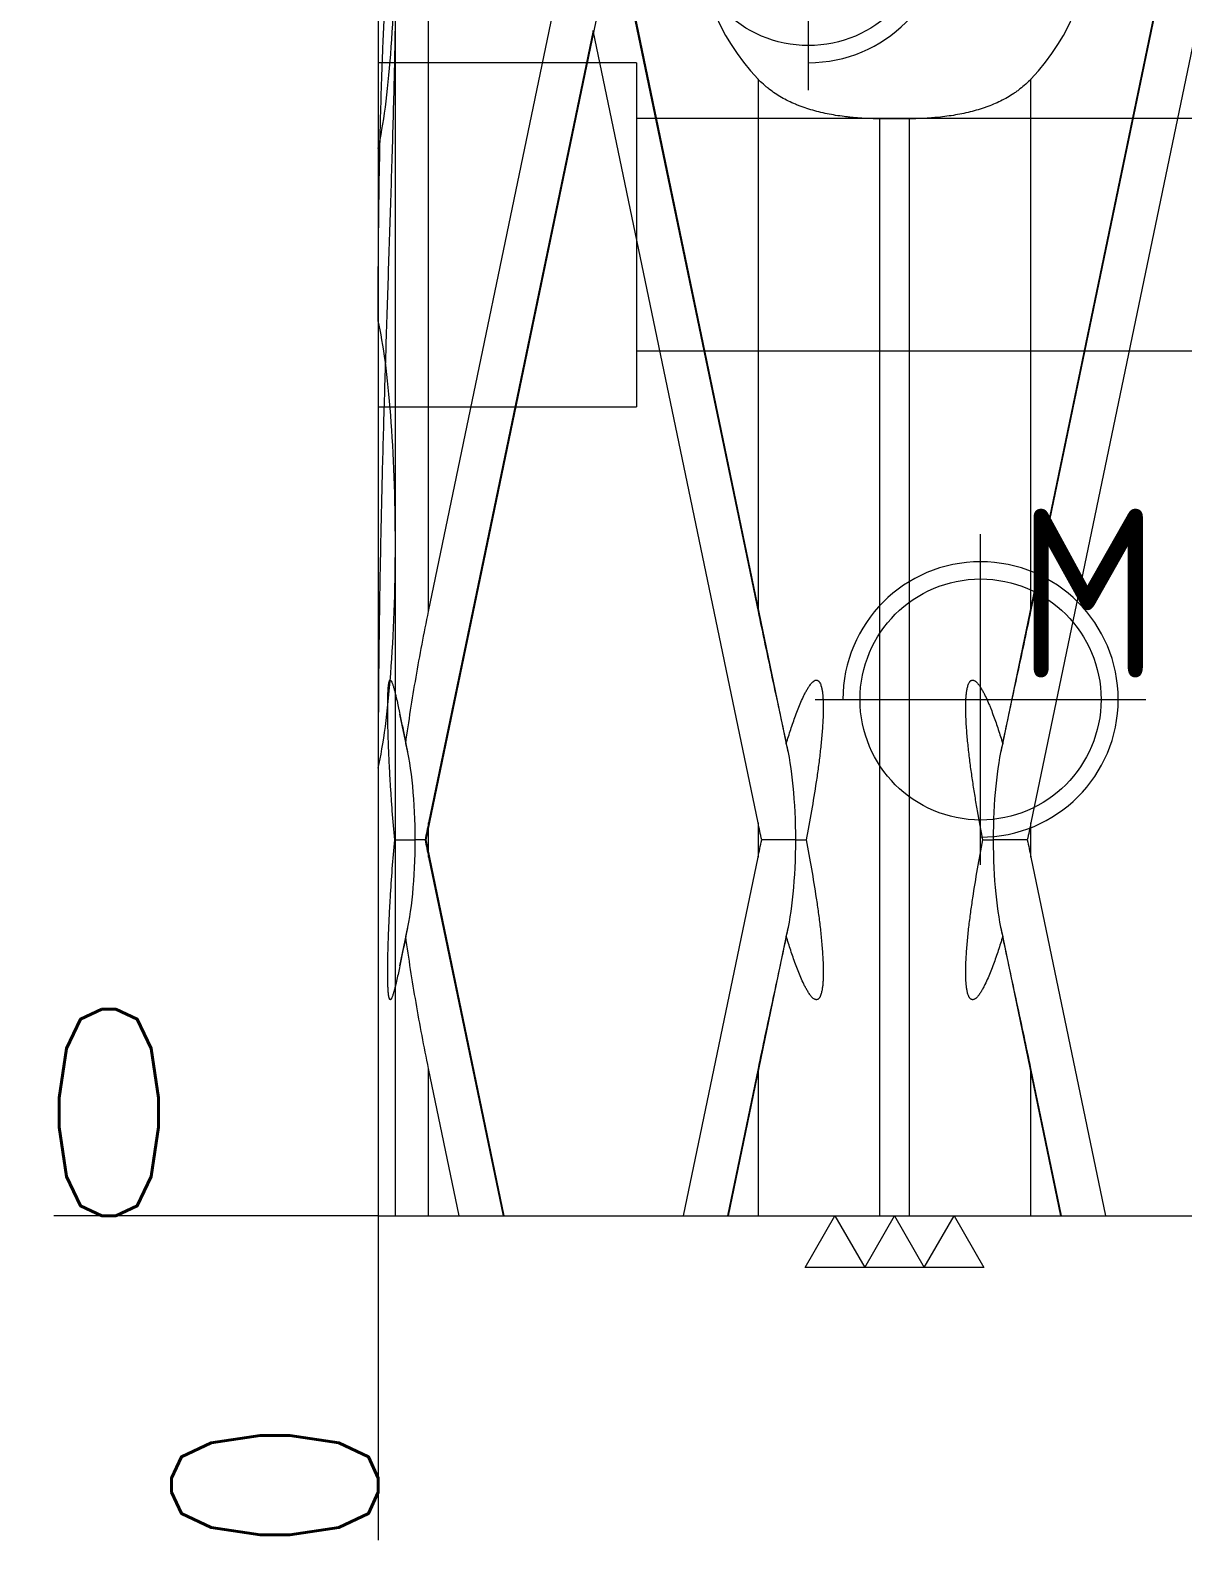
# Model space of a CAD drawing. Header units: millimetres. Extents: x -11315 to -10468, y 63511 to 64027.
# Drawn here: x -11303.3 to -11236.4, y 63751.9 to 63841 of the extents above; entities that cross this region are included whole.
import ezdxf

# ---------------------------------------------------------------- set-up
doc = ezdxf.new("R2010")
doc.units = ezdxf.units.MM
doc.linetypes.add('CENTER', pattern=[0])
doc.linetypes.add('DASHED', pattern=[0])
for name, color, linetype, lineweight in [('DIM', 4, 'Continuous', 20), ('PUNCH', 2, 'Continuous', 20), ('PUNCH_W', 7, 'Continuous', 20)]:
    doc.layers.add(name, color=color, linetype=linetype, lineweight=lineweight)
doc.styles.add('gbenor', font='gbenor.shx', dxfattribs={"bigfont": 'gbcbig.shx'})
doc.styles.add('TXT', font='txt.shx', dxfattribs={"width": 0.8, "bigfont": 'ctxt.shx'})
doc.dimstyles.new('零件', dxfattribs={"dimscale": 1.5, "dimtxt": 8, "dimasz": 1, "dimexe": 0, "dimexo": 0, "dimgap": 0, "dimtad": 1, "dimtxsty": 'TXT', "dimcen": 0, "dimclrd": 252, "dimclre": 252, "dimclrt": 4, "dimazin": 3, "dimtp": 0.001, "dimtm": 0.001, "dimtfac": 1, "dimtmove": 0, "dimatfit": 3, "dimlwd": 5, "dimlwe": 5})

# ---------------------------------------------------------------- blocks, each defined once
blk = doc.blocks.new('*D1107')
at = {"layer": 'Defpoints', "color": 0}
for p in [(-11223.085, 63922.114), (-11210.635, 63922.114), (-11283.085, 63772.114)]:
    blk.add_point(p, dxfattribs=at)
at = {"layer": 'DIM', "color": 252, "linetype": 'Continuous', "lineweight": 5}
blk.add_line((-11223.085, 63922.114), (-11187.321, 63922.114), dxfattribs=at)
at = {"layer": 'DIM', "color": 4, "lineweight": 5, "insert": (-11198.978, 63928.114), "char_height": 12, "attachment_point": 5, "style": 'TXT'}
blk.add_mtext('150', dxfattribs=at)
blk = doc.blocks.new('*D1108')
at = {"layer": 'Defpoints', "color": 0}
for p in [(-11295.535, 63772.114), (-11283.085, 63772.114), (-11283.085, 63772.114)]:
    blk.add_point(p, dxfattribs=at)
at = {"layer": 'DIM', "color": 252, "linetype": 'Continuous', "lineweight": 5}
blk.add_line((-11283.085, 63772.114), (-11301.935, 63772.114), dxfattribs=at)
at = {"layer": 'DIM', "color": 4, "lineweight": 5, "insert": (-11298.735, 63778.114), "char_height": 12, "attachment_point": 5, "style": 'TXT'}
blk.add_mtext('0', dxfattribs=at)
blk = doc.blocks.new('*D1109')
at = {"layer": 'Defpoints', "color": 0}
for p in [(-11283.085, 63772.114), (-11283.085, 63772.114), (-11283.085, 63759.664)]:
    blk.add_point(p, dxfattribs=at)
at = {"layer": 'DIM', "color": 252, "linetype": 'Continuous', "lineweight": 5}
blk.add_line((-11283.085, 63772.114), (-11283.085, 63753.264), dxfattribs=at)
at = {"layer": 'DIM', "color": 4, "lineweight": 5, "insert": (-11289.085, 63756.464), "char_height": 12, "attachment_point": 5, "rotation": 90, "style": 'TXT'}
blk.add_mtext('0', dxfattribs=at)
blk = doc.blocks.new('*D1110')
at = {"layer": 'Defpoints', "color": 0}
for p in [(-11223.085, 63934.564), (-11223.085, 63922.114), (-11283.085, 63772.114)]:
    blk.add_point(p, dxfattribs=at)
at = {"layer": 'DIM', "color": 252, "linetype": 'Continuous', "lineweight": 5}
for p, q in [((-11223.085, 63931.564), (-11223.085, 63949.649)), ((-11223.085, 63928.564), (-11223.085, 63931.564)), ((-11223.085, 63922.114), (-11223.085, 63928.564))]:
    blk.add_line(p, q, dxfattribs=at)
at = {"layer": 'DIM', "color": 4, "lineweight": 5, "insert": (-11229.085, 63942.107), "char_height": 12, "attachment_point": 5, "rotation": 90, "style": 'TXT'}
blk.add_mtext('60', dxfattribs=at)

msp = doc.modelspace()

# ---------------------------------------------------------------- linework, layer by layer
at = {"layer": 'DIM', "linetype": 'Continuous', "lineweight": 5}
msp.add_lwpolyline([(-11258.281, 63769.114), (-11256.549, 63772.114), (-11254.817, 63769.114), (-11253.085, 63772.114), (-11251.353, 63769.114), (-11249.621, 63772.114), (-11247.889, 63769.114), (-11258.281, 63769.114)], close=True, dxfattribs=at)
at = {"layer": 'PUNCH', "color": 11, "linetype": 'Continuous', "lineweight": 5}
for p, q in [((-11283.085, 63922.114), (-11283.085, 63772.114)), ((-11283.085, 63772.114), (-11223.085, 63772.114))]:
    msp.add_line(p, q, dxfattribs=at)
at = {"layer": 'PUNCH', "color": 155, "linetype": 'DASHED', "lineweight": 5, "ltscale": 0.554867}
for p, q in [((-11280.156, 63807.231), (-11280.156, 63886.996)), ((-11261.014, 63838.164), (-11261.014, 63807.231)), ((-11245.156, 63807.231), (-11245.156, 63838.164)), ((-11253.943, 63772.114), (-11253.943, 63835.855)), ((-11252.227, 63835.855), (-11252.227, 63772.114)), ((-11280.156, 63792.953), (-11280.156, 63794.954)), ((-11261.014, 63794.954), (-11261.014, 63792.953)), ((-11245.156, 63792.953), (-11245.156, 63794.954)), ((-11280.156, 63772.114), (-11280.156, 63780.676)), ((-11261.014, 63780.676), (-11261.014, 63772.114)), ((-11245.156, 63772.114), (-11245.156, 63780.676))]:
    msp.add_line(p, q, dxfattribs=at)
at = {"layer": 'PUNCH', "color": 11, "linetype": 'DASHED', "lineweight": 5, "ltscale": 0.554867}
for p, q in [((-11282.085, 63811.122), (-11282.085, 63847.114)), ((-11280.156, 63807.231), (-11271.862, 63847.114)), ((-11269.309, 63847.114), (-11261.014, 63807.231)), ((-11259.258, 63799.068), (-11269.25, 63847.114)), ((-11236.921, 63847.114), (-11246.913, 63799.068)), ((-11245.156, 63807.231), (-11236.862, 63847.114)), ((-11280.305, 63793.954), (-11270.313, 63841.999)), ((-11270.585, 63840.975), (-11280.156, 63794.954)), ((-11261.014, 63794.954), (-11270.585, 63840.975)), ((-11235.585, 63840.975), (-11245.156, 63794.954)), ((-11252.227, 63835.855), (-11253.943, 63835.855)), ((-11282.085, 63772.114), (-11282.085, 63811.123)), ((-11281.369, 63799.068), (-11281.827, 63801.267)), ((-11282.126, 63793.954), (-11280.934, 63793.954)), ((-11280.305, 63793.954), (-11280.934, 63793.954)), ((-11275.763, 63772.114), (-11280.305, 63793.954)), ((-11258.822, 63793.954), (-11260.801, 63793.954)), ((-11258.822, 63793.954), (-11258.217, 63793.954)), ((-11247.954, 63793.954), (-11247.348, 63793.954)), ((-11245.37, 63793.954), (-11247.348, 63793.954)), ((-11280.156, 63792.953), (-11275.822, 63772.114)), ((-11265.348, 63772.114), (-11261.014, 63792.953)), ((-11245.156, 63792.953), (-11240.822, 63772.114)), ((-11281.827, 63786.64), (-11281.369, 63788.839)), ((-11262.736, 63772.114), (-11259.258, 63788.839)), ((-11246.913, 63788.839), (-11243.435, 63772.114)), ((-11278.376, 63772.114), (-11280.156, 63780.676)), ((-11261.014, 63780.676), (-11262.795, 63772.114)), ((-11243.376, 63772.114), (-11245.156, 63780.676))]:
    msp.add_line(p, q, dxfattribs=at)
at = {"layer": 'PUNCH', "color": 31, "linetype": 'DASHED', "lineweight": 5, "ltscale": 0.554867}
for p, q in [((-11268.085, 63839.114), (-11283.085, 63839.114)), ((-11268.085, 63839.114), (-11268.085, 63819.114)), ((-11223.085, 63835.864), (-11268.085, 63835.864)), ((-11268.085, 63822.364), (-11223.085, 63822.364)), ((-11283.085, 63819.114), (-11268.085, 63819.114))]:
    msp.add_line(p, q, dxfattribs=at)
at = {"layer": 'PUNCH', "color": 42, "linetype": 'Continuous', "lineweight": 5}
for centre in [(-11258.085, 63847.114), (-11248.085, 63802.114)]:
    msp.add_circle(centre, 7.003, dxfattribs=at)
at = {"layer": 'PUNCH', "color": 11, "linetype": 'DASHED', "lineweight": 5, "ltscale": 0.554867}
for centre, start, end in [((-11251.585, 63847.114), 136.49401, 223.50599), ((-11254.585, 63847.114), 316.49401, 43.50599)]:
    msp.add_arc(centre, 13, start, end, dxfattribs=at)
at = {"layer": 'PUNCH', "color": 42, "linetype": 'Continuous', "lineweight": 5}
for centre in [(-11258.085, 63847.114), (-11248.085, 63802.114)]:
    msp.add_arc(centre, 8, 270, 180, dxfattribs=at)
at = {"layer": 'PUNCH', "color": 11, "linetype": 'DASHED', "lineweight": 5, "ltscale": 0.554867}
for centre, major_axis, ratio, start_param, end_param in [((-11284.085, 63847.114), (0, 15.002), 0.133313, 3.665191, 4.712389), ((-11284.085, 63811.123), (0, 15.002), 0.133313, 3.665191, 5.759587), ((-11282.348, 63793.954), (0, 7.088), 0.199522, 4.712389, 5.625266), ((-11260.237, 63793.954), (0, 7.088), 0.199522, 4.712389, 5.625266), ((-11245.934, 63793.954), (0, 7.088), 0.199522, 0.657919, 1.570796), ((-11282.348, 63793.954), (0, 7.088), 0.199522, 3.799512, 4.712389), ((-11260.237, 63793.954), (0, 7.088), 0.199522, 3.799512, 4.712389), ((-11245.934, 63793.954), (0, 7.088), 0.199522, 1.570796, 2.483674)]:
    msp.add_ellipse(centre, major_axis=major_axis, ratio=ratio, start_param=start_param, end_param=end_param, dxfattribs=at)
for points, knots in [([(-11283.085, 63824.115), (-11283.085, 63825.587), (-11283.079, 63827.058), (-11283.061, 63829.263), (-11283.053, 63829.998), (-11283.034, 63831.468), (-11283.022, 63832.202), (-11282.996, 63833.671), (-11282.98, 63834.405), (-11282.945, 63835.872), (-11282.926, 63836.605), (-11282.881, 63838.071), (-11282.856, 63838.803), (-11282.814, 63839.9), (-11282.8, 63840.266), (-11282.768, 63840.997), (-11282.751, 63841.362), (-11282.716, 63842.092), (-11282.696, 63842.456), (-11282.655, 63843.185), (-11282.633, 63843.549), (-11282.597, 63844.093), (-11282.584, 63844.275), (-11282.558, 63844.637), (-11282.544, 63844.817), (-11282.514, 63845.177), (-11282.498, 63845.357), (-11282.472, 63845.625), (-11282.463, 63845.714), (-11282.444, 63845.892), (-11282.434, 63845.981), (-11282.412, 63846.156), (-11282.401, 63846.243), (-11282.382, 63846.372), (-11282.376, 63846.415), (-11282.362, 63846.499), (-11282.354, 63846.541), (-11282.342, 63846.603), (-11282.338, 63846.623), (-11282.329, 63846.663), (-11282.324, 63846.683), (-11282.316, 63846.712), (-11282.313, 63846.722), (-11282.308, 63846.741), (-11282.305, 63846.75), (-11282.298, 63846.768), (-11282.295, 63846.776), (-11282.288, 63846.793), (-11282.284, 63846.8), (-11282.279, 63846.81), (-11282.277, 63846.813), (-11282.272, 63846.819), (-11282.27, 63846.821), (-11282.266, 63846.825), (-11282.263, 63846.827), (-11282.259, 63846.829), (-11282.256, 63846.83), (-11282.251, 63846.83), (-11282.249, 63846.829), (-11282.244, 63846.826), (-11282.242, 63846.824), (-11282.237, 63846.82), (-11282.235, 63846.817), (-11282.231, 63846.81), (-11282.229, 63846.807), (-11282.224, 63846.795), (-11282.22, 63846.787), (-11282.214, 63846.768), (-11282.211, 63846.758), (-11282.203, 63846.728), (-11282.199, 63846.707), (-11282.191, 63846.663), (-11282.187, 63846.641), (-11282.18, 63846.596), (-11282.177, 63846.574), (-11282.169, 63846.505), (-11282.164, 63846.459), (-11282.155, 63846.367), (-11282.151, 63846.32), (-11282.144, 63846.227), (-11282.141, 63846.18), (-11282.133, 63846.04), (-11282.128, 63845.946), (-11282.119, 63845.757), (-11282.116, 63845.662), (-11282.106, 63845.379), (-11282.101, 63845.19), (-11282.094, 63844.812), (-11282.091, 63844.623), (-11282.088, 63844.244), (-11282.086, 63844.055), (-11282.085, 63843.677), (-11282.085, 63843.487), (-11282.086, 63842.919), (-11282.089, 63842.541), (-11282.096, 63841.784), (-11282.101, 63841.405), (-11282.112, 63840.649), (-11282.119, 63840.27), (-11282.133, 63839.514), (-11282.141, 63839.136), (-11282.166, 63838.003), (-11282.185, 63837.248), (-11282.226, 63835.737), (-11282.247, 63834.983), (-11282.293, 63833.473), (-11282.316, 63832.719), (-11282.364, 63831.211), (-11282.388, 63830.457), (-11282.462, 63828.195), (-11282.512, 63826.688), (-11282.609, 63823.676), (-11282.657, 63822.17), (-11282.747, 63819.161), (-11282.79, 63817.656), (-11282.869, 63814.649), (-11282.905, 63813.146), (-11282.967, 63810.141), (-11282.995, 63808.639), (-11283.039, 63805.636), (-11283.056, 63804.134), (-11283.079, 63801.132), (-11283.085, 63799.631), (-11283.085, 63798.13)], [0, 0, 0, 0, 0.0625, 0.0625, 0.09375, 0.09375, 0.125, 0.125, 0.15625, 0.15625, 0.1875, 0.1875, 0.21875, 0.21875, 0.234375, 0.234375, 0.25, 0.25, 0.265625, 0.265625, 0.28125, 0.28125, 0.289063, 0.289063, 0.296875, 0.296875, 0.304688, 0.304688, 0.308594, 0.308594, 0.3125, 0.3125, 0.316406, 0.316406, 0.318359, 0.318359, 0.320313, 0.320313, 0.321289, 0.321289, 0.322266, 0.322266, 0.322754, 0.322754, 0.323242, 0.323242, 0.32373, 0.32373, 0.324219, 0.324219, 0.324463, 0.324463, 0.324707, 0.324707, 0.324951, 0.324951, 0.325195, 0.325195, 0.325439, 0.325439, 0.325684, 0.325684, 0.325928, 0.325928, 0.326172, 0.326172, 0.32666, 0.32666, 0.327148, 0.327148, 0.328125, 0.328125, 0.329102, 0.329102, 0.330078, 0.330078, 0.332031, 0.332031, 0.333984, 0.333984, 0.335938, 0.335938, 0.339844, 0.339844, 0.34375, 0.34375, 0.351563, 0.351563, 0.359375, 0.359375, 0.367188, 0.367188, 0.375, 0.375, 0.390625, 0.390625, 0.40625, 0.40625, 0.421875, 0.421875, 0.4375, 0.4375, 0.46875, 0.46875, 0.5, 0.5, 0.53125, 0.53125, 0.5625, 0.5625, 0.625, 0.625, 0.6875, 0.6875, 0.75, 0.75, 0.8125, 0.8125, 0.875, 0.875, 0.9375, 0.9375, 1, 1, 1, 1]), ([(-11253.943, 63835.855), (-11254.289, 63835.855), (-11254.634, 63835.866), (-11255.149, 63835.897), (-11255.321, 63835.91), (-11255.578, 63835.934), (-11255.706, 63835.947), (-11255.834, 63835.961), (-11255.919, 63835.971), (-11255.962, 63835.977), (-11256.344, 63836.025), (-11256.675, 63836.079), (-11257.32, 63836.211), (-11257.635, 63836.289), (-11258.094, 63836.426), (-11258.245, 63836.475), (-11258.432, 63836.541), (-11258.469, 63836.554), (-11258.543, 63836.581), (-11258.58, 63836.595), (-11258.689, 63836.638), (-11258.762, 63836.667), (-11259.119, 63836.816), (-11259.389, 63836.949), (-11259.902, 63837.243), (-11260.145, 63837.405), (-11260.43, 63837.628), (-11260.515, 63837.696), (-11260.597, 63837.767), (-11260.652, 63837.814), (-11260.679, 63837.838), (-11260.813, 63837.96), (-11260.916, 63838.06), (-11261.014, 63838.164)], [0, 0, 0, 0, 0.125, 0.125, 0.1875, 0.1875, 0.21875, 0.234375, 0.234375, 0.25, 0.25, 0.375, 0.375, 0.5, 0.5, 0.5625, 0.5625, 0.578125, 0.578125, 0.59375, 0.59375, 0.625, 0.625, 0.75, 0.75, 0.875, 0.875, 0.90625, 0.921875, 0.921875, 0.9375, 0.9375, 1, 1, 1, 1]), ([(-11245.156, 63838.164), (-11245.352, 63837.958), (-11245.564, 63837.765), (-11245.851, 63837.541), (-11245.91, 63837.497), (-11246.028, 63837.411), (-11246.209, 63837.286), (-11246.397, 63837.17), (-11246.782, 63836.948), (-11247.052, 63836.816), (-11247.477, 63836.638), (-11247.621, 63836.582), (-11247.844, 63836.503), (-11247.956, 63836.465), (-11248.071, 63836.429), (-11248.147, 63836.405), (-11248.186, 63836.393), (-11248.534, 63836.289), (-11248.85, 63836.211), (-11249.496, 63836.079), (-11249.826, 63836.025), (-11250.332, 63835.961), (-11250.502, 63835.942), (-11250.717, 63835.922), (-11250.76, 63835.919), (-11250.846, 63835.911), (-11250.976, 63835.901), (-11251.105, 63835.892), (-11251.537, 63835.866), (-11251.882, 63835.855), (-11252.227, 63835.855)], [0, 0, 0, 0, 0.125, 0.125, 0.15625, 0.15625, 0.1875, 0.25, 0.25, 0.375, 0.375, 0.4375, 0.4375, 0.46875, 0.484375, 0.484375, 0.5, 0.5, 0.625, 0.625, 0.75, 0.75, 0.8125, 0.8125, 0.828125, 0.828125, 0.84375, 0.875, 0.875, 1, 1, 1, 1]), ([(-11281.484, 63799.562), (-11281.394, 63800.204), (-11281.299, 63800.845), (-11281.1, 63802.126), (-11280.994, 63802.765), (-11280.774, 63804.043), (-11280.658, 63804.681), (-11280.415, 63805.957), (-11280.289, 63806.594), (-11280.156, 63807.231)], [0, 0, 0, 0, 0.25, 0.25, 0.5, 0.5, 0.75, 0.75, 1, 1, 1, 1]), ([(-11261.014, 63807.231), (-11260.882, 63806.595), (-11260.748, 63805.958), (-11260.477, 63804.683), (-11260.341, 63804.044), (-11260.065, 63802.766), (-11259.927, 63802.126), (-11259.649, 63800.845), (-11259.51, 63800.204), (-11259.372, 63799.562)], [0, 0, 0, 0, 0.25, 0.25, 0.5, 0.5, 0.75, 0.75, 1, 1, 1, 1]), ([(-11246.799, 63799.562), (-11246.661, 63800.204), (-11246.522, 63800.845), (-11246.244, 63802.126), (-11246.106, 63802.765), (-11245.83, 63804.043), (-11245.694, 63804.681), (-11245.423, 63805.957), (-11245.289, 63806.594), (-11245.156, 63807.231)], [0, 0, 0, 0, 0.25, 0.25, 0.5, 0.5, 0.75, 0.75, 1, 1, 1, 1]), ([(-11282.126, 63793.954), (-11282.177, 63794.517), (-11282.223, 63795.081), (-11282.287, 63795.928), (-11282.307, 63796.211), (-11282.345, 63796.778), (-11282.363, 63797.062), (-11282.397, 63797.63), (-11282.413, 63797.914), (-11282.442, 63798.483), (-11282.455, 63798.768), (-11282.48, 63799.339), (-11282.49, 63799.624), (-11282.509, 63800.197), (-11282.517, 63800.483), (-11282.525, 63800.914), (-11282.527, 63801.058), (-11282.531, 63801.346), (-11282.531, 63801.49), (-11282.531, 63801.706), (-11282.531, 63801.778), (-11282.53, 63801.922), (-11282.529, 63801.994), (-11282.527, 63802.138), (-11282.526, 63802.21), (-11282.522, 63802.353), (-11282.519, 63802.425), (-11282.515, 63802.532), (-11282.513, 63802.568), (-11282.509, 63802.639), (-11282.507, 63802.675), (-11282.502, 63802.745), (-11282.499, 63802.78), (-11282.493, 63802.85), (-11282.49, 63802.885), (-11282.482, 63802.953), (-11282.478, 63802.987), (-11282.47, 63803.036), (-11282.467, 63803.052), (-11282.461, 63803.084), (-11282.458, 63803.1), (-11282.451, 63803.129), (-11282.447, 63803.143), (-11282.44, 63803.163), (-11282.438, 63803.17), (-11282.433, 63803.182), (-11282.431, 63803.188), (-11282.423, 63803.205), (-11282.418, 63803.214), (-11282.409, 63803.225), (-11282.406, 63803.228), (-11282.399, 63803.232), (-11282.396, 63803.234), (-11282.389, 63803.236), (-11282.386, 63803.237), (-11282.379, 63803.237), (-11282.373, 63803.235), (-11282.366, 63803.232), (-11282.359, 63803.227), (-11282.356, 63803.225), (-11282.347, 63803.216), (-11282.34, 63803.208), (-11282.328, 63803.191), (-11282.322, 63803.182), (-11282.305, 63803.151), (-11282.294, 63803.128), (-11282.274, 63803.08), (-11282.264, 63803.054), (-11282.244, 63803.001), (-11282.235, 63802.974), (-11282.217, 63802.918), (-11282.208, 63802.889), (-11282.182, 63802.802), (-11282.165, 63802.743), (-11282.133, 63802.623), (-11282.117, 63802.562), (-11282.086, 63802.439), (-11282.071, 63802.377), (-11282.026, 63802.189), (-11281.997, 63802.062), (-11281.955, 63801.869), (-11281.941, 63801.804), (-11281.913, 63801.675), (-11281.899, 63801.61), (-11281.857, 63801.415), (-11281.83, 63801.284), (-11281.749, 63800.89), (-11281.695, 63800.626), (-11281.589, 63800.096), (-11281.536, 63799.829), (-11281.484, 63799.562)], [0, 0, 0, 0, 0.125, 0.125, 0.1875, 0.1875, 0.25, 0.25, 0.3125, 0.3125, 0.375, 0.375, 0.4375, 0.4375, 0.5, 0.5, 0.53125, 0.53125, 0.5625, 0.5625, 0.578125, 0.578125, 0.59375, 0.59375, 0.609375, 0.609375, 0.625, 0.625, 0.632813, 0.632813, 0.640625, 0.640625, 0.648438, 0.648438, 0.65625, 0.65625, 0.664063, 0.664063, 0.667969, 0.667969, 0.671875, 0.671875, 0.675781, 0.675781, 0.677734, 0.677734, 0.679688, 0.679688, 0.683594, 0.683594, 0.685547, 0.685547, 0.6875, 0.6875, 0.689453, 0.689453, 0.691406, 0.693359, 0.693359, 0.695313, 0.695313, 0.699219, 0.699219, 0.703125, 0.703125, 0.710938, 0.710938, 0.71875, 0.71875, 0.726563, 0.726563, 0.734375, 0.734375, 0.75, 0.75, 0.765625, 0.765625, 0.78125, 0.78125, 0.8125, 0.8125, 0.828125, 0.828125, 0.84375, 0.84375, 0.875, 0.875, 0.9375, 0.9375, 1, 1, 1, 1]), ([(-11259.372, 63799.562), (-11259.289, 63799.833), (-11259.204, 63800.102), (-11259.07, 63800.505), (-11259.025, 63800.639), (-11258.932, 63800.906), (-11258.885, 63801.039), (-11258.787, 63801.304), (-11258.737, 63801.436), (-11258.633, 63801.699), (-11258.579, 63801.829), (-11258.468, 63802.088), (-11258.409, 63802.217), (-11258.317, 63802.407), (-11258.285, 63802.47), (-11258.219, 63802.594), (-11258.185, 63802.655), (-11258.114, 63802.776), (-11258.076, 63802.835), (-11258.017, 63802.922), (-11257.996, 63802.95), (-11257.954, 63803.005), (-11257.932, 63803.032), (-11257.886, 63803.084), (-11257.862, 63803.109), (-11257.824, 63803.143), (-11257.811, 63803.154), (-11257.783, 63803.175), (-11257.769, 63803.185), (-11257.74, 63803.203), (-11257.725, 63803.211), (-11257.693, 63803.225), (-11257.677, 63803.23), (-11257.652, 63803.235), (-11257.643, 63803.236), (-11257.627, 63803.237), (-11257.618, 63803.237), (-11257.593, 63803.235), (-11257.576, 63803.231), (-11257.552, 63803.222), (-11257.544, 63803.218), (-11257.529, 63803.209), (-11257.522, 63803.204), (-11257.508, 63803.194), (-11257.501, 63803.188), (-11257.488, 63803.176), (-11257.482, 63803.17), (-11257.465, 63803.15), (-11257.454, 63803.136), (-11257.434, 63803.106), (-11257.425, 63803.091), (-11257.4, 63803.043), (-11257.386, 63803.011), (-11257.361, 63802.944), (-11257.35, 63802.91), (-11257.335, 63802.858), (-11257.331, 63802.84), (-11257.322, 63802.805), (-11257.318, 63802.788), (-11257.307, 63802.735), (-11257.3, 63802.7), (-11257.281, 63802.594), (-11257.272, 63802.523), (-11257.256, 63802.381), (-11257.249, 63802.309), (-11257.239, 63802.167), (-11257.235, 63802.095), (-11257.229, 63801.952), (-11257.227, 63801.88), (-11257.225, 63801.736), (-11257.225, 63801.665), (-11257.226, 63801.449), (-11257.229, 63801.306), (-11257.238, 63801.02), (-11257.245, 63800.877), (-11257.27, 63800.449), (-11257.292, 63800.164), (-11257.344, 63799.595), (-11257.374, 63799.311), (-11257.439, 63798.744), (-11257.475, 63798.46), (-11257.552, 63797.894), (-11257.592, 63797.611), (-11257.72, 63796.763), (-11257.812, 63796.199), (-11258.008, 63795.075), (-11258.11, 63794.514), (-11258.217, 63793.954)], [0, 0, 0, 0, 0.0625, 0.0625, 0.09375, 0.09375, 0.125, 0.125, 0.15625, 0.15625, 0.1875, 0.1875, 0.21875, 0.21875, 0.234375, 0.234375, 0.25, 0.25, 0.265625, 0.265625, 0.273437, 0.273437, 0.28125, 0.28125, 0.289062, 0.289062, 0.292969, 0.292969, 0.296875, 0.296875, 0.300781, 0.300781, 0.304687, 0.304687, 0.306641, 0.306641, 0.308594, 0.308594, 0.3125, 0.3125, 0.314453, 0.314453, 0.316406, 0.316406, 0.318359, 0.318359, 0.320312, 0.320312, 0.324219, 0.324219, 0.328125, 0.328125, 0.335937, 0.335937, 0.34375, 0.34375, 0.347656, 0.347656, 0.351562, 0.351562, 0.359375, 0.359375, 0.375, 0.375, 0.390625, 0.390625, 0.40625, 0.40625, 0.421875, 0.421875, 0.4375, 0.4375, 0.46875, 0.46875, 0.5, 0.5, 0.5625, 0.5625, 0.625, 0.625, 0.6875, 0.6875, 0.75, 0.75, 0.875, 0.875, 1, 1, 1, 1]), ([(-11247.954, 63793.954), (-11248.061, 63794.517), (-11248.164, 63795.081), (-11248.311, 63795.928), (-11248.359, 63796.211), (-11248.451, 63796.778), (-11248.496, 63797.062), (-11248.581, 63797.63), (-11248.622, 63797.914), (-11248.698, 63798.483), (-11248.734, 63798.768), (-11248.8, 63799.339), (-11248.83, 63799.624), (-11248.882, 63800.197), (-11248.903, 63800.483), (-11248.927, 63800.914), (-11248.934, 63801.058), (-11248.943, 63801.346), (-11248.946, 63801.49), (-11248.946, 63801.706), (-11248.945, 63801.778), (-11248.942, 63801.922), (-11248.94, 63801.994), (-11248.933, 63802.138), (-11248.929, 63802.21), (-11248.918, 63802.353), (-11248.911, 63802.425), (-11248.897, 63802.532), (-11248.892, 63802.568), (-11248.882, 63802.639), (-11248.875, 63802.675), (-11248.862, 63802.745), (-11248.854, 63802.78), (-11248.837, 63802.85), (-11248.828, 63802.885), (-11248.807, 63802.953), (-11248.794, 63802.987), (-11248.773, 63803.036), (-11248.766, 63803.052), (-11248.749, 63803.084), (-11248.741, 63803.1), (-11248.721, 63803.129), (-11248.711, 63803.143), (-11248.694, 63803.163), (-11248.688, 63803.17), (-11248.676, 63803.182), (-11248.67, 63803.188), (-11248.649, 63803.205), (-11248.635, 63803.214), (-11248.611, 63803.225), (-11248.603, 63803.228), (-11248.587, 63803.232), (-11248.579, 63803.234), (-11248.562, 63803.236), (-11248.554, 63803.237), (-11248.537, 63803.237), (-11248.52, 63803.235), (-11248.503, 63803.232), (-11248.487, 63803.227), (-11248.479, 63803.225), (-11248.455, 63803.216), (-11248.44, 63803.208), (-11248.41, 63803.191), (-11248.396, 63803.182), (-11248.355, 63803.151), (-11248.329, 63803.128), (-11248.281, 63803.08), (-11248.258, 63803.054), (-11248.213, 63803.001), (-11248.192, 63802.974), (-11248.151, 63802.918), (-11248.131, 63802.889), (-11248.073, 63802.802), (-11248.037, 63802.743), (-11247.968, 63802.623), (-11247.935, 63802.562), (-11247.87, 63802.439), (-11247.839, 63802.377), (-11247.748, 63802.189), (-11247.691, 63802.062), (-11247.608, 63801.869), (-11247.581, 63801.804), (-11247.528, 63801.675), (-11247.502, 63801.61), (-11247.426, 63801.415), (-11247.376, 63801.284), (-11247.232, 63800.89), (-11247.14, 63800.626), (-11246.965, 63800.096), (-11246.88, 63799.829), (-11246.799, 63799.562)], [0, 0, 0, 0, 0.125, 0.125, 0.1875, 0.1875, 0.25, 0.25, 0.3125, 0.3125, 0.375, 0.375, 0.4375, 0.4375, 0.5, 0.5, 0.53125, 0.53125, 0.5625, 0.5625, 0.578125, 0.578125, 0.59375, 0.59375, 0.609375, 0.609375, 0.625, 0.625, 0.632812, 0.632812, 0.640625, 0.640625, 0.648437, 0.648437, 0.65625, 0.65625, 0.664062, 0.664062, 0.667969, 0.667969, 0.671875, 0.671875, 0.675781, 0.675781, 0.677734, 0.677734, 0.679687, 0.679687, 0.683594, 0.683594, 0.685547, 0.685547, 0.6875, 0.6875, 0.689453, 0.689453, 0.691406, 0.693359, 0.693359, 0.695312, 0.695312, 0.699219, 0.699219, 0.703125, 0.703125, 0.710937, 0.710937, 0.71875, 0.71875, 0.726562, 0.726562, 0.734375, 0.734375, 0.75, 0.75, 0.765625, 0.765625, 0.78125, 0.78125, 0.8125, 0.8125, 0.828125, 0.828125, 0.84375, 0.84375, 0.875, 0.875, 0.9375, 0.9375, 1, 1, 1, 1]), ([(-11281.484, 63788.345), (-11281.537, 63788.074), (-11281.591, 63787.803), (-11281.698, 63787.265), (-11281.753, 63786.997), (-11281.835, 63786.598), (-11281.863, 63786.465), (-11281.919, 63786.201), (-11281.948, 63786.07), (-11282.006, 63785.81), (-11282.035, 63785.681), (-11282.081, 63785.49), (-11282.096, 63785.427), (-11282.128, 63785.303), (-11282.144, 63785.241), (-11282.177, 63785.12), (-11282.195, 63785.061), (-11282.221, 63784.975), (-11282.231, 63784.946), (-11282.25, 63784.891), (-11282.259, 63784.864), (-11282.28, 63784.813), (-11282.29, 63784.788), (-11282.306, 63784.754), (-11282.312, 63784.744), (-11282.324, 63784.723), (-11282.33, 63784.714), (-11282.342, 63784.697), (-11282.348, 63784.69), (-11282.361, 63784.678), (-11282.368, 63784.674), (-11282.378, 63784.671), (-11282.381, 63784.67), (-11282.388, 63784.67), (-11282.391, 63784.671), (-11282.398, 63784.674), (-11282.401, 63784.676), (-11282.407, 63784.681), (-11282.413, 63784.688), (-11282.419, 63784.696), (-11282.425, 63784.706), (-11282.427, 63784.711), (-11282.435, 63784.728), (-11282.44, 63784.741), (-11282.448, 63784.768), (-11282.452, 63784.783), (-11282.459, 63784.813), (-11282.462, 63784.829), (-11282.468, 63784.861), (-11282.471, 63784.877), (-11282.476, 63784.91), (-11282.478, 63784.927), (-11282.485, 63784.978), (-11282.489, 63785.012), (-11282.495, 63785.081), (-11282.498, 63785.116), (-11282.504, 63785.186), (-11282.506, 63785.221), (-11282.512, 63785.327), (-11282.516, 63785.398), (-11282.52, 63785.505), (-11282.521, 63785.541), (-11282.523, 63785.612), (-11282.524, 63785.648), (-11282.527, 63785.755), (-11282.528, 63785.827), (-11282.531, 63786.041), (-11282.532, 63786.184), (-11282.531, 63786.47), (-11282.53, 63786.612), (-11282.527, 63786.897), (-11282.524, 63787.04), (-11282.516, 63787.467), (-11282.508, 63787.752), (-11282.494, 63788.178), (-11282.489, 63788.32), (-11282.478, 63788.605), (-11282.472, 63788.747), (-11282.454, 63789.172), (-11282.44, 63789.455), (-11282.411, 63790.021), (-11282.395, 63790.303), (-11282.345, 63791.149), (-11282.307, 63791.711), (-11282.223, 63792.834), (-11282.176, 63793.394), (-11282.126, 63793.954)], [0, 0, 0, 0, 0.0625, 0.0625, 0.125, 0.125, 0.15625, 0.15625, 0.1875, 0.1875, 0.21875, 0.21875, 0.234375, 0.234375, 0.25, 0.25, 0.265625, 0.265625, 0.273437, 0.273437, 0.28125, 0.28125, 0.289062, 0.289062, 0.292969, 0.292969, 0.296875, 0.296875, 0.300781, 0.300781, 0.304687, 0.304687, 0.306641, 0.306641, 0.308594, 0.308594, 0.310547, 0.310547, 0.3125, 0.314453, 0.314453, 0.316406, 0.316406, 0.320312, 0.320312, 0.324219, 0.324219, 0.328125, 0.328125, 0.332031, 0.332031, 0.335937, 0.335937, 0.34375, 0.34375, 0.351562, 0.351562, 0.359375, 0.359375, 0.375, 0.375, 0.382812, 0.382812, 0.390625, 0.390625, 0.40625, 0.40625, 0.4375, 0.4375, 0.46875, 0.46875, 0.5, 0.5, 0.5625, 0.5625, 0.59375, 0.59375, 0.625, 0.625, 0.6875, 0.6875, 0.75, 0.75, 0.875, 0.875, 1, 1, 1, 1]), ([(-11258.217, 63793.954), (-11258.11, 63793.393), (-11258.007, 63792.831), (-11257.812, 63791.706), (-11257.72, 63791.143), (-11257.592, 63790.295), (-11257.552, 63790.013), (-11257.475, 63789.446), (-11257.439, 63789.162), (-11257.373, 63788.594), (-11257.343, 63788.309), (-11257.304, 63787.881), (-11257.292, 63787.739), (-11257.271, 63787.452), (-11257.261, 63787.309), (-11257.245, 63787.022), (-11257.238, 63786.879), (-11257.228, 63786.592), (-11257.225, 63786.449), (-11257.225, 63786.162), (-11257.227, 63786.019), (-11257.236, 63785.804), (-11257.24, 63785.732), (-11257.25, 63785.589), (-11257.256, 63785.518), (-11257.269, 63785.41), (-11257.273, 63785.374), (-11257.284, 63785.303), (-11257.289, 63785.267), (-11257.302, 63785.196), (-11257.309, 63785.161), (-11257.325, 63785.091), (-11257.333, 63785.056), (-11257.353, 63784.988), (-11257.364, 63784.954), (-11257.383, 63784.903), (-11257.39, 63784.887), (-11257.405, 63784.854), (-11257.413, 63784.838), (-11257.431, 63784.806), (-11257.44, 63784.791), (-11257.456, 63784.769), (-11257.461, 63784.762), (-11257.472, 63784.748), (-11257.478, 63784.742), (-11257.497, 63784.723), (-11257.51, 63784.711), (-11257.539, 63784.692), (-11257.554, 63784.684), (-11257.579, 63784.676), (-11257.587, 63784.674), (-11257.604, 63784.671), (-11257.613, 63784.67), (-11257.629, 63784.67), (-11257.638, 63784.671), (-11257.655, 63784.673), (-11257.663, 63784.674), (-11257.688, 63784.681), (-11257.704, 63784.687), (-11257.735, 63784.701), (-11257.75, 63784.71), (-11257.793, 63784.738), (-11257.82, 63784.76), (-11257.871, 63784.807), (-11257.895, 63784.833), (-11257.94, 63784.885), (-11257.962, 63784.912), (-11258.004, 63784.967), (-11258.024, 63784.996), (-11258.063, 63785.053), (-11258.082, 63785.083), (-11258.12, 63785.142), (-11258.138, 63785.172), (-11258.191, 63785.263), (-11258.225, 63785.325), (-11258.291, 63785.449), (-11258.322, 63785.511), (-11258.414, 63785.701), (-11258.472, 63785.828), (-11258.583, 63786.086), (-11258.636, 63786.216), (-11258.739, 63786.478), (-11258.789, 63786.609), (-11258.886, 63786.873), (-11258.934, 63787.006), (-11259.026, 63787.272), (-11259.072, 63787.406), (-11259.205, 63787.807), (-11259.29, 63788.076), (-11259.372, 63788.345)], [0, 0, 0, 0, 0.125, 0.125, 0.25, 0.25, 0.3125, 0.3125, 0.375, 0.375, 0.4375, 0.4375, 0.46875, 0.46875, 0.5, 0.5, 0.53125, 0.53125, 0.5625, 0.5625, 0.59375, 0.59375, 0.609375, 0.609375, 0.625, 0.625, 0.632813, 0.632813, 0.640625, 0.640625, 0.648438, 0.648438, 0.65625, 0.65625, 0.664063, 0.664063, 0.667969, 0.667969, 0.671875, 0.671875, 0.675781, 0.675781, 0.677734, 0.677734, 0.679688, 0.679688, 0.683594, 0.683594, 0.6875, 0.6875, 0.689453, 0.689453, 0.691406, 0.691406, 0.693359, 0.693359, 0.695313, 0.695313, 0.699219, 0.699219, 0.703125, 0.703125, 0.710938, 0.710938, 0.71875, 0.71875, 0.726563, 0.726563, 0.734375, 0.734375, 0.742188, 0.742188, 0.75, 0.75, 0.765625, 0.765625, 0.78125, 0.78125, 0.8125, 0.8125, 0.84375, 0.84375, 0.875, 0.875, 0.90625, 0.90625, 0.9375, 0.9375, 1, 1, 1, 1]), ([(-11246.799, 63788.345), (-11246.882, 63788.074), (-11246.967, 63787.803), (-11247.146, 63787.265), (-11247.238, 63786.997), (-11247.386, 63786.598), (-11247.436, 63786.465), (-11247.541, 63786.201), (-11247.595, 63786.07), (-11247.707, 63785.81), (-11247.766, 63785.681), (-11247.859, 63785.49), (-11247.891, 63785.427), (-11247.957, 63785.303), (-11247.992, 63785.241), (-11248.064, 63785.12), (-11248.101, 63785.061), (-11248.162, 63784.975), (-11248.182, 63784.946), (-11248.225, 63784.891), (-11248.248, 63784.864), (-11248.295, 63784.813), (-11248.319, 63784.788), (-11248.358, 63784.754), (-11248.372, 63784.744), (-11248.4, 63784.723), (-11248.414, 63784.714), (-11248.444, 63784.697), (-11248.459, 63784.69), (-11248.491, 63784.678), (-11248.507, 63784.674), (-11248.533, 63784.671), (-11248.541, 63784.67), (-11248.558, 63784.67), (-11248.566, 63784.671), (-11248.583, 63784.674), (-11248.592, 63784.676), (-11248.608, 63784.681), (-11248.624, 63784.688), (-11248.639, 63784.696), (-11248.653, 63784.706), (-11248.66, 63784.711), (-11248.68, 63784.728), (-11248.692, 63784.741), (-11248.715, 63784.768), (-11248.725, 63784.783), (-11248.744, 63784.813), (-11248.752, 63784.829), (-11248.768, 63784.861), (-11248.776, 63784.877), (-11248.79, 63784.91), (-11248.796, 63784.927), (-11248.814, 63784.978), (-11248.825, 63785.012), (-11248.844, 63785.081), (-11248.852, 63785.116), (-11248.867, 63785.186), (-11248.873, 63785.221), (-11248.891, 63785.327), (-11248.901, 63785.398), (-11248.913, 63785.505), (-11248.916, 63785.541), (-11248.922, 63785.612), (-11248.925, 63785.648), (-11248.932, 63785.755), (-11248.936, 63785.827), (-11248.944, 63786.041), (-11248.946, 63786.184), (-11248.945, 63786.47), (-11248.942, 63786.612), (-11248.932, 63786.897), (-11248.925, 63787.04), (-11248.9, 63787.467), (-11248.878, 63787.752), (-11248.839, 63788.178), (-11248.825, 63788.32), (-11248.795, 63788.605), (-11248.78, 63788.747), (-11248.73, 63789.172), (-11248.694, 63789.455), (-11248.618, 63790.021), (-11248.577, 63790.303), (-11248.45, 63791.149), (-11248.358, 63791.711), (-11248.163, 63792.834), (-11248.06, 63793.394), (-11247.954, 63793.954)], [0, 0, 0, 0, 0.0625, 0.0625, 0.125, 0.125, 0.15625, 0.15625, 0.1875, 0.1875, 0.21875, 0.21875, 0.234375, 0.234375, 0.25, 0.25, 0.265625, 0.265625, 0.273437, 0.273437, 0.28125, 0.28125, 0.289062, 0.289062, 0.292969, 0.292969, 0.296875, 0.296875, 0.300781, 0.300781, 0.304687, 0.304687, 0.306641, 0.306641, 0.308594, 0.308594, 0.310547, 0.310547, 0.3125, 0.314453, 0.314453, 0.316406, 0.316406, 0.320312, 0.320312, 0.324219, 0.324219, 0.328125, 0.328125, 0.332031, 0.332031, 0.335937, 0.335937, 0.34375, 0.34375, 0.351562, 0.351562, 0.359375, 0.359375, 0.375, 0.375, 0.382812, 0.382812, 0.390625, 0.390625, 0.40625, 0.40625, 0.4375, 0.4375, 0.46875, 0.46875, 0.5, 0.5, 0.5625, 0.5625, 0.59375, 0.59375, 0.625, 0.625, 0.6875, 0.6875, 0.75, 0.75, 0.875, 0.875, 1, 1, 1, 1]), ([(-11280.156, 63780.676), (-11280.289, 63781.312), (-11280.415, 63781.949), (-11280.658, 63783.224), (-11280.773, 63783.863), (-11280.994, 63785.141), (-11281.1, 63785.781), (-11281.299, 63787.062), (-11281.394, 63787.703), (-11281.484, 63788.345)], [0, 0, 0, 0, 0.25, 0.25, 0.5, 0.5, 0.75, 0.75, 1, 1, 1, 1]), ([(-11259.372, 63788.345), (-11259.51, 63787.703), (-11259.649, 63787.062), (-11259.926, 63785.782), (-11260.065, 63785.142), (-11260.34, 63783.864), (-11260.477, 63783.226), (-11260.748, 63781.95), (-11260.882, 63781.313), (-11261.014, 63780.676)], [0, 0, 0, 0, 0.25, 0.25, 0.5, 0.5, 0.75, 0.75, 1, 1, 1, 1]), ([(-11245.156, 63780.676), (-11245.289, 63781.312), (-11245.423, 63781.949), (-11245.693, 63783.224), (-11245.83, 63783.863), (-11246.106, 63785.141), (-11246.244, 63785.781), (-11246.522, 63787.062), (-11246.661, 63787.703), (-11246.799, 63788.345)], [0, 0, 0, 0, 0.25, 0.25, 0.5, 0.5, 0.75, 0.75, 1, 1, 1, 1])]:
    msp.add_open_spline(points, degree=3, knots=knots, dxfattribs=at)
for points in [[(-11280.156, 63794.954), (-11280.226, 63794.621), (-11280.295, 63794.287), (-11280.363, 63793.954)], [(-11260.801, 63793.954), (-11260.874, 63794.287), (-11260.945, 63794.621), (-11261.014, 63794.954)], [(-11245.156, 63794.954), (-11245.226, 63794.621), (-11245.297, 63794.287), (-11245.37, 63793.954)], [(-11280.363, 63793.954), (-11280.295, 63793.62), (-11280.226, 63793.287), (-11280.156, 63792.953)], [(-11261.014, 63792.953), (-11260.945, 63793.287), (-11260.874, 63793.62), (-11260.801, 63793.954)], [(-11245.37, 63793.954), (-11245.297, 63793.62), (-11245.226, 63793.287), (-11245.156, 63792.953)]]:
    msp.add_open_spline(points, degree=3, dxfattribs=at)
at = {"layer": 'PUNCH_W', "color": 1, "linetype": 'CENTER', "lineweight": 5, "ltscale": 0.554867}
for p, q in [((-11258.085, 63837.514), (-11258.085, 63856.714)), ((-11248.085, 63792.514), (-11248.085, 63811.714)), ((-11257.685, 63802.114), (-11238.485, 63802.114))]:
    msp.add_line(p, q, dxfattribs=at)

# ---------------------------------------------------------------- texts
at = {"layer": 'DIM', "color": 4, "lineweight": 5, "style": 'gbenor'}
msp.add_text('M', height=9.8, dxfattribs=at).set_placement((-11245.9, 63803.399))

# ---------------------------------------------------------------- dimensions: what is measured, and where the dimension line sits
at = {"layer": 'DIM', "linetype": 'Continuous', "lineweight": 5}
for feature_location, offset, dtype, origin, picture, middle in [((-11223.085, 63922.114), (0, 12.45), 1, (-11283.085, 63772.114), '*D1110', (-11229.085, 63942.107)), ((-11223.085, 63922.114), (12.45, 0), 0, (-11283.085, 63772.114), '*D1107', (-11198.978, 63928.114)), ((-11283.085323987, 63772.113712303), (-12.45, 0), 0, (-11283.085323987, 63772.113712303), '*D1108', (-11298.735323987, 63778.113712303)), ((-11283.085323987, 63772.113712303), (0, -12.45), 1, (-11283.085323987, 63772.113712303), '*D1109', (-11289.085323987, 63756.463712303))]:
    dim = msp.add_ordinate_dim(feature_location=feature_location, offset=offset, dtype=dtype, origin=origin, dimstyle='零件', dxfattribs=at)
    dim.commit()
    dim.dimension.update_dxf_attribs({"geometry": picture, "text_midpoint": middle})

doc.saveas('drawing.dxf')
